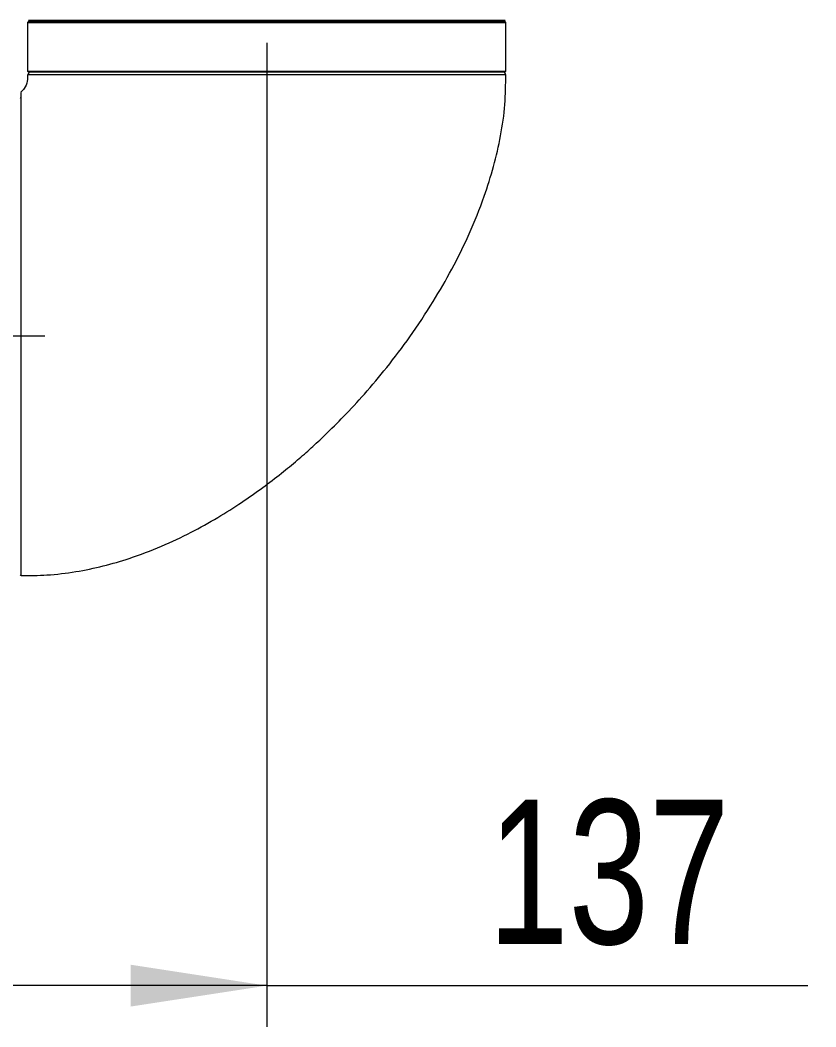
# Model space of a CAD drawing. Header units: millimetres. Extents: x 24 to 205, y 5 to 275.
# Drawn here: x 117.97 to 137.27, y 163.09 to 187.52 of the extents above; entities that cross this region are included whole.
import ezdxf

# ---------------------------------------------------------------- set-up
doc = ezdxf.new("R2010")
doc.units = ezdxf.units.MM
doc.linetypes.add('CENTERX2', pattern=[20.32, 12.7, -2.54, 2.54, -2.54])
doc.styles.add('SLDTEXTSTYLE0', font='TXT', dxfattribs={"width": 0.75})
doc.dimstyles.new('SLDDIMSTYLE3', dxfattribs={"dimtxt": 3.5, "dimasz": 3.302, "dimexe": 0, "dimexo": 0.0625, "dimgap": 0.875, "dimtad": 1, "dimdec": 0, "dimlfac": 10, "dimrnd": 1e-09, "dimzin": 12, "dimdsep": 46, "dimtxsty": 'SLDTEXTSTYLE0', "dimsah": 1, "dimcen": 0.09, "dimadec": 0, "dimazin": 3, "dimtfac": 1, "dimtdec": 0, "dimtofl": 0, "dimtmove": 0, "dimatfit": 3, "dimfxl": 1, "dimfrac": 2, "dimtolj": 1, "dimtzin": 12, "dimarcsym": 0})

# ---------------------------------------------------------------- blocks, each defined once
blk = doc.blocks.new('_D_8')
at = {"color": 7, "linetype": 'Continuous', "lineweight": 0}
for p, q in [((123.953, 186.971), (123.953, 163.092)), ((123.953, 164.092), (110.233, 164.092)), ((123.953, 164.092), (137.081, 164.092))]:
    blk.add_line(p, q, dxfattribs=at)
for points in [[(110.233, 164.092), (113.535, 163.584), (113.535, 164.6)], [(123.953, 164.092), (120.651, 164.6), (120.651, 163.584)]]:
    blk.add_solid(points, dxfattribs=at)
at = {"color": 7, "linetype": 'Continuous', "lineweight": 0, "insert": (129.322, 168.604), "char_height": 3.5, "attachment_point": 1, "style": 'SLDTEXTSTYLE0'}
blk.add_mtext('137', dxfattribs=at)

msp = doc.modelspace()

# ---------------------------------------------------------------- linework, layer by layer
at = {"color": 7, "linetype": 'Continuous', "lineweight": 15}
for p, q in [((118.153, 187.4629), (118.153, 186.2797)), ((129.7387, 187.4772), (118.1673, 187.4772)), ((118.1678, 187.4772), (129.7382, 187.4772)), ((118.173, 187.519), (118.1807, 187.5126)), ((118.173, 187.519), (129.733, 187.519)), ((129.7254, 187.5126), (129.733, 187.519)), ((129.753, 186.2797), (129.753, 187.4629)), ((118.1673, 186.2654), (129.7387, 186.2654)), ((129.7382, 186.2654), (118.1678, 186.2654)), ((118.1807, 186.2301), (118.173, 186.2236)), ((129.733, 186.2236), (129.7254, 186.2301))]:
    msp.add_line(p, q, dxfattribs=at)
at = {"color": 8, "linetype": 'Continuous', "lineweight": 15}
for p, q in [((118.153, 187.4629), (129.753, 187.4629)), ((118.1807, 187.5126), (129.7254, 187.5126)), ((118.153, 186.2797), (129.753, 186.2797))]:
    msp.add_line(p, q, dxfattribs=at)
at = {"color": 7, "linetype": 'CENTERX2', "lineweight": 0, "ltscale": 2}
msp.add_line((110.6688, 179.8629), (118.573, 179.8629), dxfattribs=at)
at = {"color": 7, "linetype": 'Continuous', "lineweight": 15}
for centre, radius, start, end in [((118.1673, 187.4629), 0.0143, 90, 180), ((118.1678, 187.4972), 0.02, 270, 50), ((129.7382, 187.4972), 0.02, 130, 270), ((129.7387, 187.4629), 0.0143, 0, 90), ((118.1673, 186.2797), 0.0143, 180, 270), ((118.183, 186.2063), 0.02, 120, 194.47751), ((118.1678, 186.2454), 0.02, 310, 90), ((129.7382, 186.2454), 0.02, 90, 230), ((129.723, 186.2063), 0.02, 345.52249, 60), ((129.7387, 186.2797), 0.0143, 270, 0), ((117.988, 185.6113), 0.02, 75.52249, 150), ((117.988, 174.0713), 0.02, 210, 284.47751)]:
    msp.add_arc(centre, radius, start, end, dxfattribs=at)
for points, knots in [([(118.1511, 186.2015), (118.1516, 186.1464), (118.1529, 186.0264), (118.0924, 185.8688), (118.014, 185.7976), (117.9839, 185.7703)], [0, 0, 0, 0, 0.343468, 0.7476202, 1, 1, 1, 1]), ([(117.993, 174.0436), (118.2027, 174.0442), (118.6474, 174.0455), (119.3151, 174.1276), (119.982, 174.2655), (120.6783, 174.4688), (121.3908, 174.7399), (122.1051, 175.0774), (122.7513, 175.4368), (123.3303, 175.8032), (123.8437, 176.1641), (124.2937, 176.5094), (124.683, 176.8309), (125.0343, 177.1396), (125.4097, 177.4889), (125.8443, 177.9215), (126.3475, 178.4662), (126.8875, 179.1092), (127.4487, 179.8545), (127.9768, 180.6512), (128.4571, 181.4845), (128.8773, 182.3372), (129.2131, 183.1719), (129.4646, 183.9694), (129.6356, 184.7125), (129.7442, 185.4595), (129.7493, 185.9584), (129.7517, 186.2014)], [0, 0, 0, 0, 0.0342299, 0.0725862, 0.1096255, 0.145372, 0.1909514, 0.2339983, 0.2743012, 0.3116504, 0.3458596, 0.3767752, 0.4042794, 0.4283146, 0.4531414, 0.4880346, 0.5284421, 0.5742266, 0.6251298, 0.6807368, 0.7302427, 0.7821422, 0.8358813, 0.8770276, 0.918595, 0.9603446, 1, 1, 1, 1]), ([(118.1557, 186.2013), (118.1549, 186.2013), (118.1486, 186.2013), (118.1754, 186.2013), (118.2382, 186.2013), (118.344, 186.2013), (118.4875, 186.2013), (118.6693, 186.2013), (118.8871, 186.2013), (119.1402, 186.2013), (119.4259, 186.2013), (119.7434, 186.2013), (120.0925, 186.2013), (120.4733, 186.2013), (120.8786, 186.2013), (121.3029, 186.2013), (121.7447, 186.2013), (122.2077, 186.2013), (122.6823, 186.2013), (123.1626, 186.2013), (123.6472, 186.2013), (124.1398, 186.2013), (124.63, 186.2013), (125.1117, 186.2013), (125.5841, 186.2013), (126.0506, 186.2013), (126.5007, 186.2013), (126.9296, 186.2013), (127.3366, 186.2013), (127.7244, 186.2013), (128.0841, 186.2013), (128.4119, 186.2013), (128.7079, 186.2013), (128.9734, 186.2013), (129.2021, 186.2013), (129.3918, 186.2013), (129.5434, 186.2013), (129.656, 186.2013), (129.7363, 186.2013), (129.7471, 186.2013), (129.753, 186.2013)], [0, 0, 0, 0, 0.0040191, 0.0305395, 0.056878, 0.0832166, 0.1097382, 0.1360768, 0.1625981, 0.1889366, 0.2154577, 0.2417961, 0.2683169, 0.2954127, 0.322707, 0.3490784, 0.3756326, 0.4027643, 0.4300954, 0.4564745, 0.4830369, 0.5101775, 0.5375181, 0.5638874, 0.5904399, 0.6175697, 0.6448991, 0.671264, 0.6978117, 0.7249364, 0.7522602, 0.778634, 0.8051908, 0.8323252, 0.8596594, 0.8860367, 0.9125975, 0.9397362, 0.967075, 1, 1, 1, 1]), ([(117.993, 174.0413), (117.993, 174.0452), (117.993, 174.053), (117.993, 174.1157), (117.993, 174.2171), (117.993, 174.36), (117.993, 174.5412), (117.993, 174.7584), (117.993, 175.014), (117.993, 175.3034), (117.993, 175.6246), (117.993, 175.9736), (117.993, 176.3537), (117.993, 176.758), (117.993, 177.1832), (117.993, 177.6248), (117.993, 178.0868), (117.993, 178.5598), (117.993, 179.0401), (117.993, 179.5208), (117.993, 180.0055), (117.993, 180.4914), (117.993, 180.9779), (117.993, 181.4562), (117.993, 181.9211), (117.993, 182.3699), (117.993, 182.8051), (117.993, 183.2885), (117.993, 183.803), (117.993, 184.2636), (117.993, 184.6241), (117.993, 184.9014), (117.993, 185.1455), (117.993, 185.3554), (117.993, 185.5412), (117.993, 185.6772), (117.993, 185.7578), (117.993, 185.7603), (117.993, 185.7614)], [0, 0, 0, 0, 0.02637726, 0.05275455, 0.07979882, 0.1070421, 0.1334475, 0.16014444, 0.18684152, 0.21408486, 0.24049374, 0.26708739, 0.29387635, 0.32111616, 0.34752682, 0.37412242, 0.4009314, 0.42817882, 0.45449368, 0.48099095, 0.50740041, 0.53399432, 0.56087289, 0.58814066, 0.61471117, 0.64128142, 0.66822545, 0.69555395, 0.73562857, 0.77632167, 0.80387453, 0.83113883, 0.8585816, 0.88657882, 0.91476597, 0.94910143, 0.97811161, 1, 1, 1, 1])]:
    msp.add_open_spline(points, degree=3, knots=knots, dxfattribs=at)

# ---------------------------------------------------------------- dimensions: what is measured, and where the dimension line sits
at = {"color": 7, "linetype": 'Continuous', "lineweight": 0}
dim = msp.add_linear_dim(base=(110.233, 164.0918), p1=(123.953, 187.9712), p2=(110.233, 173.4886), dimstyle='SLDDIMSTYLE3', dxfattribs=at)
dim.commit()
dim.dimension.update_dxf_attribs({"geometry": '_D_8', "text_midpoint": (133.2016, 164.0918), "dimtype": 160})

doc.saveas('drawing.dxf')
